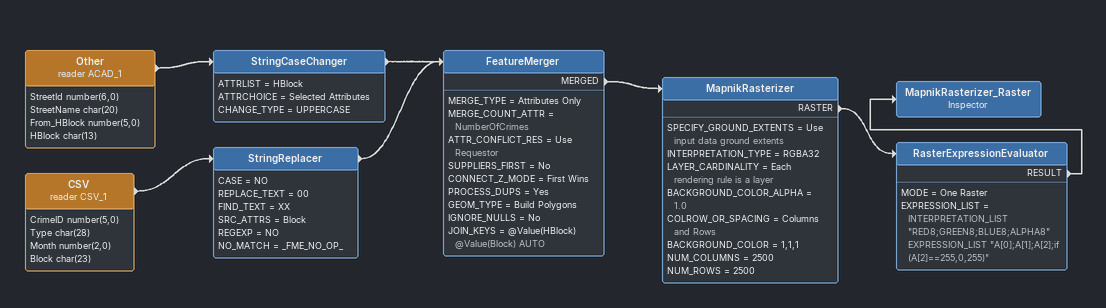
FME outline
Other (reader ACAD_1)
    attributes: StreetId number(6,0), StreetName char(20), From_HBlock number(5,0), HBlock char(13)
    -> StringCaseChanger
StringCaseChanger
    ATTRLIST = HBlock
    ATTRCHOICE = Selected Attributes
    CHANGE_TYPE = UPPERCASE
    -> FeatureMerger
CSV (reader CSV_1)
    attributes: CrimeID number(5,0), Type char(28), Month number(2,0), Block char(23)
    -> StringReplacer
StringReplacer
    CASE = NO
    REPLACE_TEXT = 00
    FIND_TEXT = XX
    SRC_ATTRS = Block
    REGEXP = NO
    NO_MATCH = _FME_NO_OP_
    -> FeatureMerger
FeatureMerger
    MERGE_TYPE = Attributes Only
    MERGE_COUNT_ATTR = NumberOfCrimes
    ATTR_CONFLICT_RES = Use Requestor
    SUPPLIERS_FIRST = No
    CONNECT_Z_MODE = First Wins
    PROCESS_DUPS = Yes
    GEOM_TYPE = Build Polygons
    IGNORE_NULLS = No
    JOIN_KEYS = @Value(HBlock) @Value(Block) AUTO
    MERGED -> MapnikRasterizer
MapnikRasterizer
    SPECIFY_GROUND_EXTENTS = Use input data ground extents
    INTERPRETATION_TYPE = RGBA32
    LAYER_CARDINALITY = Each rendering rule is a layer
    BACKGROUND_COLOR_ALPHA = 1.0
    COLROW_OR_SPACING = Columns and Rows
    BACKGROUND_COLOR = 1,1,1
    NUM_COLUMNS = 2500
    NUM_ROWS = 2500
    RASTER -> RasterExpressionEvaluator
RasterExpressionEvaluator
    MODE = One Raster
    EXPRESSION_LIST = INTERPRETATION_LIST "RED8;GREEN8;BLUE8;ALPHA8" EXPRESSION_LIST "A[0];A[1];A[2];if (A[2]==255,0,255)"
    RESULT -> MapnikRasterizer_Raster
MapnikRasterizer_Raster: Inspector
